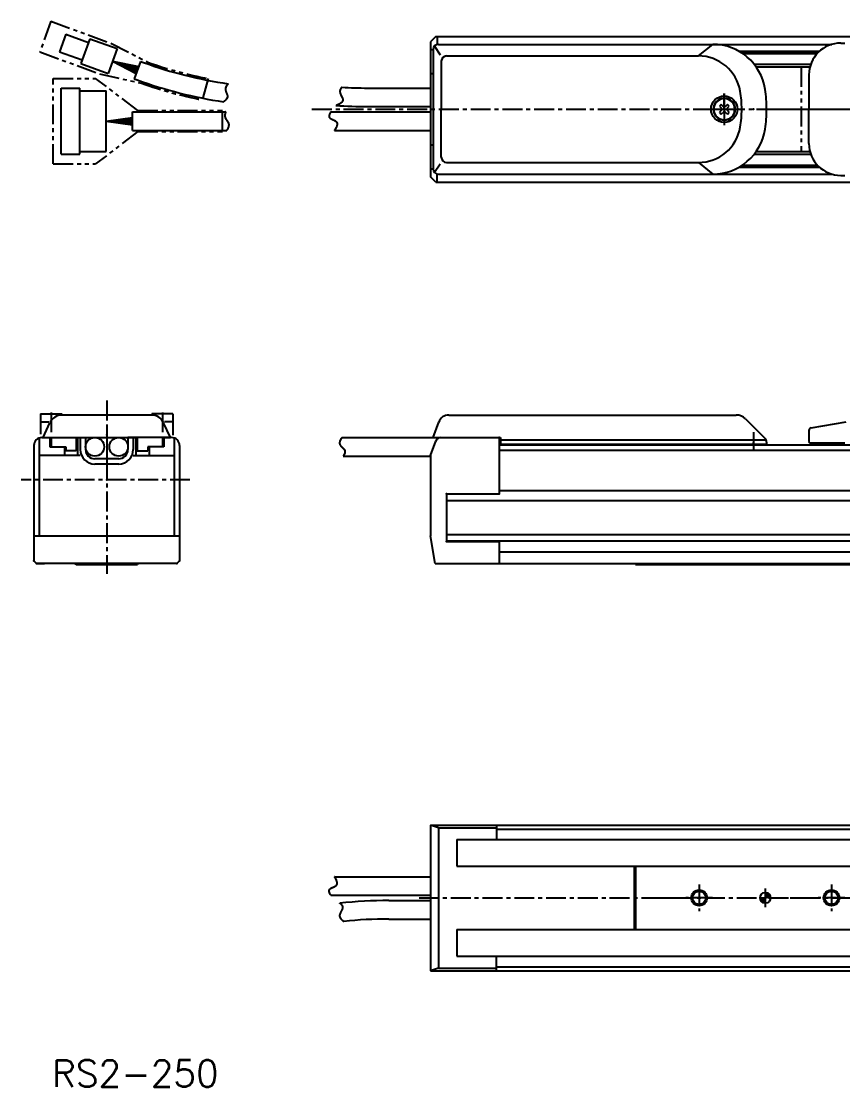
# Model space of a CAD drawing. Extents: x -676 to -36, y 103 to 505.
# Drawn here: x -675.6 to -365.3, y 102.6 to 505 of the extents above; entities that cross this region are included whole.
import ezdxf

# ---------------------------------------------------------------- set-up
doc = ezdxf.new("R2010")
doc.units = 0
doc.linetypes.add('CENTER', pattern=[12, 7.5, -1.5, 1.5, -1.5])
doc.linetypes.add('PHANTOM', pattern=[15, 7.5, -1.5, 1.5, -1.5, 1.5, -1.5])
doc.layers.get('0').update_dxf_attribs({"linetype": 'CONTINUOUS'})
doc.layers.add('CENTER', color=1, linetype='CENTER')
doc.styles.get("Standard").update_dxf_attribs({"font": 'txt', "bigfont": 'EXTFONT'})

# ---------------------------------------------------------------- blocks, each defined once
blk = doc.blocks.new('*X9')
at = {"color": 0, "linetype": 'CENTER'}
for p, q in [((-396.51, 173.81), (-396.36, 173.96)), ((-396.45, 173.43), (-395.91, 173.96)), ((-396.33, 173.1), (-395.47, 173.96)), ((-396.16, 172.82), (-395.02, 173.96)), ((-395.96, 172.58), (-394.57, 173.96)), ((-395.72, 172.37), (-394.52, 173.57)), ((-395.45, 172.19), (-394.52, 173.12)), ((-394.52, 175.81), (-394.37, 175.96)), ((-394.52, 175.36), (-393.99, 175.89)), ((-394.52, 174.91), (-393.66, 175.77)), ((-394.52, 174.46), (-393.38, 175.6)), ((-394.52, 174.02), (-393.13, 175.4)), ((-394.13, 173.96), (-392.92, 175.17)), ((-393.68, 173.96), (-392.75, 174.89)), ((-393.23, 173.96), (-392.62, 174.58)), ((-392.78, 173.96), (-392.53, 174.21)), ((-395.13, 172.06), (-394.52, 172.68)), ((-394.77, 171.98), (-394.52, 172.23))]:
    blk.add_line(p, q, dxfattribs=at)

msp = doc.modelspace()

# ---------------------------------------------------------------- linework, layer by layer
at = {"color": 3, "linetype": 'PHANTOM'}
for p, q in [((-664.37, 504.99), (-668.58, 493.41)), ((-664.37, 504.99), (-641.82, 496.78)), ((-641.82, 496.78), (-627.47, 489.43)), ((-668.58, 493.41), (-646.03, 485.21)), ((-381.02, 487.79), (-381.02, 455.79)), ((-663.52, 451.13), (-663.52, 483.45)), ((-663.52, 483.45), (-647.52, 483.45)), ((-631.52, 471.25), (-647.52, 483.45)), ((-646.03, 485.21), (-630.31, 481.61)), ((-604.99, 483.34), (-607.17, 475.31)), ((-631.52, 471.25), (-599.52, 471.25)), ((-599.52, 463.33), (-599.52, 471.25)), ((-631.52, 463.33), (-647.52, 451.13)), ((-631.52, 463.33), (-599.52, 463.33)), ((-663.52, 451.13), (-647.52, 451.13))]:
    msp.add_line(p, q, dxfattribs=at)
at = {"color": 7, "linetype": 'CONTINUOUS'}
for p, q in [((-658.7, 500.1), (-661.1, 493.52)), ((-658.7, 500.1), (-650.25, 497.02)), ((-519.02, 499.29), (-521.02, 497.29)), ((-519.02, 499.29), (-488.02, 499.29)), ((-518.54, 499.29), (-518.54, 496.49)), ((-491.02, 499.29), (-54.02, 499.29)), ((-649.73, 498.43), (-653.15, 489.03)), ((-649.73, 498.43), (-639.4, 494.67)), ((-521.02, 497.29), (-521.02, 446.29)), ((-519.53, 495.59), (-517.29, 492.37)), ((-518.02, 496.29), (-414.36, 496.29)), ((-503.02, 496.29), (-369.45, 496.29)), ((-419.77, 491.9), (-414.36, 496.29)), ((-366.02, 496.79), (-364.52, 496.79)), ((-661.1, 493.52), (-652.64, 490.44)), ((-639.4, 494.67), (-642.82, 485.27)), ((-521.02, 494.29), (-520.06, 494.29)), ((-520.02, 494.29), (-520.02, 449.29)), ((-514.92, 491.9), (-419.77, 491.9)), ((-404.41, 493.69), (-374.06, 493.69)), ((-403.75, 493.29), (-374.49, 493.29)), ((-403.09, 492.88), (-374.88, 492.88)), ((-653.15, 489.03), (-642.82, 485.27)), ((-641.11, 489.97), (-631.35, 487.54)), ((-641.11, 489.97), (-631.71, 486.55)), ((-641.11, 489.97), (-631.47, 487.21)), ((-641.11, 489.97), (-631.59, 486.88)), ((-641.11, 489.97), (-631.23, 487.87)), ((-641.11, 489.97), (-632.19, 485.23)), ((-641.11, 489.97), (-631.83, 486.22)), ((-641.11, 489.97), (-632.07, 485.56)), ((-641.11, 489.97), (-631.95, 485.89)), ((-641.11, 489.97), (-631.71, 486.55)), ((-630.51, 489.84), (-632.91, 483.26)), ((-630.51, 489.84), (-629.41, 489.44)), ((-516.92, 489.9), (-516.92, 471.79)), ((-398.47, 488.79), (-377.33, 488.79)), ((-397.64, 487.79), (-377.64, 487.79)), ((-632.91, 483.26), (-631.81, 482.86)), ((-521.02, 485.29), (-520.16, 485.29)), ((-378.02, 484.79), (-378.02, 471.79)), ((-660.52, 479.79), (-653.52, 479.79)), ((-660.52, 454.79), (-660.52, 479.79)), ((-653.52, 454.79), (-653.52, 479.79)), ((-544.69, 479.79), (-521.02, 479.79)), ((-653.52, 478.79), (-643.52, 478.79)), ((-643.52, 455.79), (-643.52, 478.75)), ((-633.52, 470.79), (-598.4, 470.79)), ((-633.52, 463.79), (-633.52, 470.79)), ((-558.63, 470.79), (-521.02, 470.79)), ((-544.69, 472.79), (-521.02, 472.79)), ((-516.92, 453.67), (-516.92, 471.79)), ((-411.18, 473.6), (-411.83, 472.95)), ((-411.83, 472.95), (-411.33, 472.45)), ((-411.33, 471.12), (-411.83, 470.63)), ((-410.68, 473.1), (-411.18, 473.6)), ((-408.86, 473.6), (-409.35, 473.1)), ((-408.21, 472.95), (-408.86, 473.6)), ((-408.7, 472.45), (-408.21, 472.95)), ((-408.21, 470.63), (-408.7, 471.12)), ((-378.02, 458.79), (-378.02, 471.79)), ((-643.52, 467.29), (-633.52, 468.69)), ((-643.52, 467.29), (-633.52, 468.34)), ((-643.52, 467.29), (-633.52, 467.99)), ((-643.52, 467.29), (-633.52, 467.64)), ((-643.52, 467.29), (-633.52, 466.94)), ((-643.52, 467.29), (-633.52, 466.59)), ((-643.52, 467.29), (-633.52, 466.24)), ((-643.52, 467.29), (-633.52, 465.88)), ((-643.52, 467.29), (-633.52, 467.29)), ((-643.52, 467.29), (-633.52, 467.29)), ((-411.83, 470.63), (-411.18, 469.98)), ((-411.18, 469.98), (-410.68, 470.47)), ((-409.35, 470.47), (-408.86, 469.98)), ((-408.86, 469.98), (-408.21, 470.63)), ((-633.52, 463.79), (-597.98, 463.79)), ((-557.28, 463.79), (-521.02, 463.79)), ((-660.52, 454.79), (-653.52, 454.79)), ((-653.52, 455.79), (-643.52, 455.79)), ((-521.02, 458.29), (-520.16, 458.29)), ((-398.84, 454.79), (-377.33, 454.79)), ((-397.67, 455.79), (-377.64, 455.79)), ((-519.53, 447.98), (-517.29, 451.2)), ((-514.92, 451.67), (-419.77, 451.67)), ((-419.77, 451.67), (-414.36, 447.29)), ((-402.95, 450.69), (-374.88, 450.69)), ((-521.02, 449.29), (-520.06, 449.29)), ((-518.54, 444.29), (-518.54, 447.09)), ((-518.02, 447.29), (-414.36, 447.29)), ((-503.02, 447.29), (-369.45, 447.29)), ((-404.49, 449.88), (-374.06, 449.88)), ((-403.53, 450.29), (-374.49, 450.29)), ((-366.02, 446.79), (-364.52, 446.79)), ((-519.02, 444.29), (-521.02, 446.29)), ((-519.02, 444.29), (-488.02, 444.29)), ((-491.02, 444.29), (-54.02, 444.29)), ((-668.3, 356.79), (-668.3, 353.7)), ((-668.3, 356.79), (-660.3, 356.79)), ((-660.3, 356.79), (-660.3, 356.37)), ((-626.37, 356.29), (-660.23, 356.29)), ((-659.8, 356.33), (-626.8, 356.33)), ((-659.8, 356.33), (-659.8, 356.24)), ((-626.8, 356.33), (-626.8, 356.3)), ((-618.3, 356.79), (-626.3, 356.79)), ((-626.3, 356.79), (-626.3, 356.37)), ((-618.3, 356.79), (-618.3, 353.75)), ((-514.12, 356.29), (-405.49, 356.29)), ((-401.95, 354.82), (-394.6, 347.47)), ((-668.3, 353.7), (-665.14, 353.7)), ((-668.3, 353.7), (-668.3, 349.06)), ((-667.38, 347.79), (-664.77, 353.4)), ((-619.22, 347.79), (-621.84, 353.4)), ((-618.3, 353.7), (-621.49, 353.7)), ((-618.3, 353.7), (-618.3, 348.75)), ((-520.02, 347.79), (-517.88, 353.66)), ((-378.02, 350.44), (-378.02, 346.29)), ((-377.19, 351.42), (-364.02, 353.75)), ((-668.8, 347.62), (-668.8, 310.63)), ((-667.8, 347.79), (-651.3, 347.79)), ((-667.38, 347.79), (-664.3, 347.79)), ((-664.8, 347.79), (-664.8, 344.29)), ((-664.3, 347.79), (-664.3, 344.29)), ((-654.8, 347.79), (-654.8, 342.79)), ((-654.8, 347.79), (-631.8, 347.79)), ((-654.3, 347.79), (-654.3, 340.99)), ((-653.3, 347.79), (-653.3, 343.29)), ((-651.3, 347.79), (-651.3, 343.29)), ((-635.3, 347.79), (-635.3, 343.29)), ((-618.8, 347.79), (-635.3, 347.79)), ((-633.3, 347.79), (-633.3, 343.29)), ((-632.3, 347.79), (-632.3, 340.99)), ((-631.8, 347.79), (-631.8, 342.79)), ((-622.3, 347.79), (-622.3, 344.29)), ((-622.3, 347.79), (-619.22, 347.79)), ((-621.8, 347.79), (-621.8, 344.29)), ((-617.8, 347.62), (-617.8, 310.63)), ((-554.44, 347.79), (-517.4, 347.79)), ((-521.02, 340.99), (-519.02, 346.47)), ((-520.02, 347.79), (-494.52, 347.79)), ((-517.14, 347.79), (-495.02, 347.79)), ((-495.02, 347.79), (-495.02, 326.59)), ((-494.93, 346.89), (-439.2, 346.89)), ((-494.52, 347.79), (-494.52, 345.29)), ((-494.52, 346.89), (-394.2, 346.89)), ((-394.02, 346.06), (-394.02, 345.29)), ((-670.8, 344.79), (-670.8, 303.36)), ((-664.8, 344.29), (-659.3, 344.29)), ((-664.3, 344.29), (-658.8, 344.29)), ((-659.3, 344.29), (-659.3, 340.99)), ((-658.8, 344.29), (-658.8, 342.79)), ((-654.8, 342.79), (-658.8, 342.79)), ((-631.8, 342.79), (-627.8, 342.79)), ((-627.8, 344.29), (-627.8, 342.79)), ((-622.3, 344.29), (-627.8, 344.29)), ((-621.8, 344.29), (-627.3, 344.29)), ((-627.3, 344.29), (-627.3, 340.99)), ((-615.8, 344.79), (-615.8, 301.29)), ((-494.93, 345.09), (-54.02, 345.09)), ((-494.93, 343.09), (-65.02, 343.09)), ((-494.52, 345.29), (-394.02, 345.29)), ((-377.52, 345.79), (-364.52, 345.79)), ((-653.3, 340.99), (-668.8, 340.99)), ((-654.3, 340.99), (-659.3, 340.99)), ((-638.8, 339.79), (-647.8, 339.79)), ((-633.3, 340.99), (-617.8, 340.99)), ((-632.3, 340.99), (-627.3, 340.99)), ((-553.98, 340.79), (-521.02, 340.79)), ((-521.02, 340.99), (-521.02, 310.63)), ((-638.8, 337.79), (-647.8, 337.79)), ((-515.02, 326.59), (-495.02, 326.59)), ((-515.02, 326.59), (-515.02, 308.59)), ((-494.93, 327.79), (-65.02, 327.79)), ((-514.61, 323.96), (-44.52, 323.96)), ((-670.8, 310.63), (-615.8, 310.63)), ((-519.19, 300.29), (-521.02, 310.63)), ((-514.61, 311.12), (-44.52, 311.12)), ((-670.8, 308.59), (-670.8, 301.29)), ((-515.02, 308.59), (-495.02, 308.59)), ((-514.61, 308.79), (-44.52, 308.79)), ((-495.02, 308.59), (-495.02, 300.29)), ((-494.93, 304.62), (-65.02, 304.62)), ((-670.8, 301.29), (-669.8, 300.29)), ((-670.8, 301.29), (-669.8, 300.29)), ((-616.8, 300.29), (-669.8, 300.29)), ((-669.8, 300.29), (-666.8, 300.29)), ((-655.3, 300.29), (-631.3, 300.29)), ((-654.9, 299.79), (-655.3, 300.19)), ((-654.9, 299.79), (-631.7, 299.79)), ((-631.3, 300.19), (-631.7, 299.79)), ((-615.8, 301.29), (-616.8, 300.29)), ((-519.19, 300.29), (-495.02, 300.29)), ((-494.93, 300.29), (-65.02, 300.29)), ((-443.52, 300.29), (-443.52, 299.79)), ((-443.52, 299.79), (-257.93, 299.79)), ((-521.02, 201.46), (-521.02, 146.46)), ((-521.02, 201.46), (-41.02, 201.46)), ((-518.02, 200.46), (-521.02, 201.46)), ((-496.02, 201.46), (-496.02, 195.96)), ((-518.02, 200.46), (-518.02, 147.46)), ((-518.02, 200.46), (-496.02, 200.46)), ((-496.02, 199.96), (-65.02, 199.96)), ((-511.02, 195.96), (-511.02, 185.96)), ((-511.02, 195.96), (-45.52, 195.96)), ((-511.02, 185.96), (-45.52, 185.96)), ((-444.02, 185.96), (-444.02, 161.96)), ((-443.52, 185.96), (-443.52, 161.96)), ((-557.28, 181.96), (-521.02, 181.96)), ((-558.63, 174.96), (-521.02, 174.96)), ((-536.69, 172.96), (-521.02, 172.96)), ((-536.69, 165.96), (-521.02, 165.96)), ((-511.02, 161.96), (-45.52, 161.96)), ((-511.02, 161.96), (-511.02, 151.96)), ((-511.02, 151.96), (-45.52, 151.96)), ((-496.02, 146.46), (-496.02, 151.96)), ((-518.02, 147.46), (-521.02, 146.46)), ((-521.02, 146.46), (-41.02, 146.46)), ((-518.02, 147.46), (-496.02, 147.46)), ((-496.02, 147.96), (-65.02, 147.96))]:
    msp.add_line(p, q, dxfattribs=at)
at = {"color": 7, "linetype": 'CENTER'}
msp.add_line((-394.52, 177.45), (-394.52, 170.46), dxfattribs=at)
at = {"color": 7, "linetype": 'CONTINUOUS'}
for points in [[(-597.41, 481.41, 0), (-597.44, 481.38, 0), (-597.47, 481.35, 0), (-597.49, 481.32, 0), (-597.52, 481.29, 0), (-597.55, 481.26, 0), (-597.58, 481.23, 0), (-597.61, 481.2, 0), (-597.63, 481.17, 0), (-597.66, 481.14, 0), (-597.69, 481.1, 0), (-597.71, 481.07, 0), (-597.74, 481.04, 0), (-597.77, 481.01, 0), (-597.79, 480.97, 0), (-597.82, 480.94, 0), (-597.85, 480.91, 0), (-597.87, 480.87, 0), (-597.9, 480.84, 0), (-597.92, 480.81, 0), (-597.95, 480.77, 0), (-597.97, 480.74, 0), (-598, 480.7, 0), (-598.02, 480.67, 0), (-598.04, 480.63, 0), (-598.07, 480.6, 0), (-598.09, 480.56, 0), (-598.11, 480.52, 0), (-598.13, 480.49, 0), (-598.15, 480.45, 0), (-598.17, 480.42, 0), (-598.19, 480.38, 0), (-598.21, 480.34, 0), (-598.23, 480.31, 0), (-598.25, 480.27, 0), (-598.27, 480.23, 0), (-598.28, 480.19, 0), (-598.3, 480.16, 0), (-598.32, 480.12, 0), (-598.33, 480.08, 0), (-598.35, 480.04, 0), (-598.36, 480, 0), (-598.37, 479.97, 0), (-598.38, 479.93, 0), (-598.4, 479.89, 0), (-598.41, 479.85, 0), (-598.42, 479.81, 0), (-598.43, 479.77, 0), (-598.44, 479.74, 0), (-598.44, 479.7, 0), (-598.45, 479.66, 0), (-598.46, 479.62, 0), (-598.46, 479.58, 0), (-598.47, 479.54, 0), (-598.47, 479.5, 0), (-598.47, 479.46, 0), (-598.47, 479.42, 0), (-598.47, 479.38, 0), (-598.47, 479.35, 0), (-598.47, 479.31, 0), (-598.47, 479.27, 0), (-598.47, 479.23, 0), (-598.46, 479.19, 0), (-598.46, 479.15, 0), (-598.45, 479.11, 0), (-598.45, 479.07, 0), (-598.44, 479.03, 0), (-598.43, 478.99, 0), (-598.42, 478.95, 0), (-598.41, 478.91, 0), (-598.4, 478.87, 0), (-598.39, 478.83, 0), (-598.38, 478.79, 0), (-598.37, 478.75, 0), (-598.36, 478.71, 0), (-598.35, 478.68, 0), (-598.34, 478.64, 0), (-598.32, 478.6, 0), (-598.31, 478.56, 0), (-598.3, 478.52, 0), (-598.28, 478.48, 0), (-598.27, 478.44, 0), (-598.25, 478.4, 0), (-598.24, 478.36, 0), (-598.22, 478.32, 0), (-598.21, 478.28, 0), (-598.19, 478.24, 0), (-598.17, 478.2, 0), (-598.16, 478.16, 0), (-598.14, 478.12, 0), (-598.13, 478.08, 0), (-598.11, 478.04, 0), (-598.09, 478, 0), (-598.08, 477.96, 0), (-598.06, 477.92, 0), (-598.04, 477.88, 0), (-598.03, 477.85, 0), (-598.01, 477.81, 0), (-598, 477.77, 0), (-597.98, 477.73, 0), (-597.97, 477.69, 0), (-597.95, 477.65, 0), (-597.93, 477.61, 0), (-597.92, 477.57, 0), (-597.9, 477.53, 0), (-597.89, 477.49, 0), (-597.88, 477.45, 0), (-597.86, 477.41, 0), (-597.85, 477.37, 0), (-597.84, 477.34, 0), (-597.83, 477.3, 0), (-597.81, 477.26, 0), (-597.8, 477.22, 0), (-597.79, 477.18, 0), (-597.78, 477.14, 0), (-597.77, 477.1, 0), (-597.76, 477.06, 0), (-597.75, 477.03, 0), (-597.75, 476.99, 0), (-597.74, 476.95, 0), (-597.73, 476.91, 0), (-597.73, 476.87, 0), (-597.72, 476.83, 0), (-597.72, 476.8, 0), (-597.71, 476.76, 0), (-597.71, 476.72, 0), (-597.71, 476.68, 0), (-597.71, 476.64, 0), (-597.71, 476.61, 0), (-597.71, 476.57, 0), (-597.71, 476.53, 0), (-597.71, 476.49, 0), (-597.72, 476.46, 0), (-597.72, 476.42, 0), (-597.73, 476.38, 0), (-597.74, 476.35, 0), (-597.74, 476.31, 0), (-597.75, 476.27, 0), (-597.76, 476.23, 0), (-597.77, 476.2, 0), (-597.79, 476.16, 0), (-597.8, 476.12, 0), (-597.81, 476.09, 0), (-597.83, 476.05, 0), (-597.84, 476.01, 0), (-597.86, 475.98, 0), (-597.88, 475.94, 0), (-597.89, 475.91, 0), (-597.91, 475.87, 0), (-597.93, 475.84, 0), (-597.95, 475.8, 0), (-597.97, 475.77, 0), (-598, 475.73, 0), (-598.02, 475.7, 0), (-598.04, 475.66, 0), (-598.07, 475.63, 0), (-598.09, 475.6, 0), (-598.11, 475.56, 0), (-598.14, 475.53, 0), (-598.17, 475.49, 0), (-598.19, 475.46, 0), (-598.22, 475.43, 0), (-598.25, 475.4, 0), (-598.27, 475.36, 0), (-598.3, 475.33, 0), (-598.33, 475.3, 0), (-598.36, 475.27, 0), (-598.39, 475.24, 0), (-598.42, 475.21, 0), (-598.45, 475.18, 0), (-598.48, 475.15, 0), (-598.51, 475.12, 0), (-598.55, 475.09, 0), (-598.58, 475.06, 0), (-598.61, 475.03, 0), (-598.64, 475, 0), (-598.68, 474.97, 0), (-598.71, 474.94, 0), (-598.74, 474.92, 0), (-598.77, 474.89, 0), (-598.81, 474.86, 0), (-598.84, 474.84, 0), (-598.88, 474.81, 0), (-598.91, 474.78, 0), (-598.94, 474.76, 0), (-598.98, 474.73, 0), (-599.01, 474.71, 0), (-599.04, 474.69, 0), (-599.08, 474.66, 0), (-599.11, 474.64, 0), (-599.14, 474.62, 0), (-599.18, 474.59, 0)], [(-554.52, 480.09, 0), (-554.55, 480.06, 0), (-554.58, 480.02, 0), (-554.61, 479.99, 0), (-554.64, 479.96, 0), (-554.67, 479.92, 0), (-554.7, 479.89, 0), (-554.73, 479.85, 0), (-554.75, 479.81, 0), (-554.78, 479.78, 0), (-554.8, 479.74, 0), (-554.83, 479.7, 0), (-554.86, 479.66, 0), (-554.88, 479.62, 0), (-554.9, 479.58, 0), (-554.93, 479.55, 0), (-554.95, 479.5, 0), (-554.97, 479.46, 0), (-554.99, 479.42, 0), (-555.01, 479.38, 0), (-555.03, 479.34, 0), (-555.05, 479.3, 0), (-555.07, 479.26, 0), (-555.08, 479.21, 0), (-555.1, 479.17, 0), (-555.11, 479.13, 0), (-555.13, 479.08, 0), (-555.14, 479.04, 0), (-555.15, 479, 0), (-555.16, 478.95, 0), (-555.17, 478.91, 0), (-555.18, 478.87, 0), (-555.19, 478.82, 0), (-555.2, 478.78, 0), (-555.2, 478.73, 0), (-555.21, 478.69, 0), (-555.21, 478.64, 0), (-555.22, 478.6, 0), (-555.22, 478.55, 0), (-555.22, 478.51, 0), (-555.22, 478.46, 0), (-555.21, 478.42, 0), (-555.21, 478.37, 0), (-555.21, 478.33, 0), (-555.2, 478.28, 0), (-555.19, 478.24, 0), (-555.19, 478.19, 0), (-555.18, 478.15, 0), (-555.17, 478.1, 0), (-555.16, 478.06, 0), (-555.15, 478.01, 0), (-555.14, 477.97, 0), (-555.12, 477.92, 0), (-555.11, 477.88, 0), (-555.1, 477.83, 0), (-555.08, 477.79, 0), (-555.07, 477.74, 0), (-555.05, 477.7, 0), (-555.04, 477.65, 0), (-555.02, 477.61, 0), (-555, 477.56, 0), (-554.98, 477.52, 0), (-554.97, 477.47, 0), (-554.95, 477.43, 0), (-554.93, 477.38, 0), (-554.91, 477.34, 0), (-554.89, 477.29, 0), (-554.87, 477.25, 0), (-554.85, 477.2, 0), (-554.83, 477.16, 0), (-554.8, 477.12, 0), (-554.78, 477.07, 0), (-554.76, 477.03, 0), (-554.74, 476.98, 0), (-554.72, 476.94, 0), (-554.7, 476.89, 0), (-554.68, 476.85, 0), (-554.65, 476.81, 0), (-554.63, 476.76, 0), (-554.61, 476.72, 0), (-554.59, 476.68, 0), (-554.57, 476.63, 0), (-554.55, 476.59, 0), (-554.52, 476.55, 0), (-554.5, 476.5, 0), (-554.48, 476.46, 0), (-554.46, 476.42, 0), (-554.44, 476.37, 0), (-554.42, 476.33, 0), (-554.4, 476.29, 0), (-554.38, 476.25, 0), (-554.37, 476.21, 0), (-554.35, 476.16, 0), (-554.33, 476.12, 0), (-554.31, 476.08, 0), (-554.3, 476.04, 0), (-554.28, 476, 0), (-554.27, 475.96, 0), (-554.25, 475.91, 0), (-554.24, 475.87, 0), (-554.22, 475.83, 0), (-554.21, 475.79, 0), (-554.2, 475.75, 0), (-554.19, 475.71, 0), (-554.18, 475.67, 0), (-554.17, 475.63, 0), (-554.16, 475.59, 0), (-554.15, 475.55, 0), (-554.15, 475.51, 0), (-554.14, 475.48, 0), (-554.14, 475.44, 0), (-554.13, 475.4, 0), (-554.13, 475.36, 0), (-554.13, 475.32, 0), (-554.13, 475.28, 0), (-554.13, 475.25, 0), (-554.13, 475.21, 0), (-554.13, 475.17, 0), (-554.14, 475.13, 0), (-554.14, 475.1, 0), (-554.15, 475.06, 0), (-554.16, 475.02, 0), (-554.17, 474.99, 0), (-554.18, 474.95, 0), (-554.2, 474.92, 0), (-554.21, 474.88, 0), (-554.22, 474.84, 0), (-554.24, 474.81, 0), (-554.26, 474.77, 0), (-554.28, 474.74, 0), (-554.3, 474.71, 0), (-554.32, 474.67, 0), (-554.34, 474.64, 0), (-554.36, 474.6, 0), (-554.39, 474.57, 0), (-554.41, 474.54, 0), (-554.44, 474.51, 0), (-554.47, 474.47, 0), (-554.5, 474.44, 0), (-554.52, 474.41, 0), (-554.55, 474.38, 0), (-554.59, 474.35, 0), (-554.62, 474.32, 0), (-554.65, 474.29, 0), (-554.68, 474.25, 0), (-554.72, 474.23, 0), (-554.75, 474.2, 0), (-554.79, 474.17, 0), (-554.83, 474.14, 0), (-554.86, 474.11, 0), (-554.9, 474.08, 0), (-554.94, 474.05, 0), (-554.98, 474.02, 0), (-555.02, 474, 0), (-555.06, 473.97, 0), (-555.1, 473.94, 0), (-555.14, 473.92, 0), (-555.18, 473.89, 0), (-555.22, 473.86, 0), (-555.27, 473.84, 0), (-555.31, 473.81, 0), (-555.35, 473.79, 0), (-555.4, 473.76, 0), (-555.44, 473.74, 0), (-555.49, 473.72, 0), (-555.53, 473.69, 0), (-555.58, 473.67, 0), (-555.62, 473.65, 0), (-555.67, 473.62, 0), (-555.71, 473.6, 0), (-555.76, 473.58, 0), (-555.8, 473.56, 0), (-555.85, 473.54, 0), (-555.89, 473.52, 0), (-555.94, 473.5, 0), (-555.99, 473.48, 0), (-556.03, 473.46, 0), (-556.08, 473.44, 0), (-556.12, 473.42, 0), (-556.17, 473.4, 0), (-556.22, 473.39, 0), (-556.26, 473.37, 0), (-556.31, 473.35, 0), (-556.35, 473.34, 0), (-556.4, 473.32, 0), (-556.44, 473.31, 0), (-556.48, 473.29, 0), (-556.53, 473.27, 0), (-556.57, 473.26, 0), (-556.62, 473.25, 0), (-556.66, 473.23, 0), (-556.7, 473.22, 0)], [(-598.38, 470.79, 0), (-598.39, 470.75, 0), (-598.41, 470.71, 0), (-598.42, 470.68, 0), (-598.44, 470.64, 0), (-598.45, 470.6, 0), (-598.46, 470.57, 0), (-598.48, 470.53, 0), (-598.49, 470.49, 0), (-598.5, 470.45, 0), (-598.51, 470.41, 0), (-598.52, 470.38, 0), (-598.54, 470.34, 0), (-598.55, 470.3, 0), (-598.56, 470.26, 0), (-598.57, 470.22, 0), (-598.58, 470.18, 0), (-598.59, 470.14, 0), (-598.6, 470.1, 0), (-598.61, 470.06, 0), (-598.62, 470.02, 0), (-598.62, 469.99, 0), (-598.63, 469.94, 0), (-598.64, 469.91, 0), (-598.64, 469.87, 0), (-598.65, 469.83, 0), (-598.66, 469.79, 0), (-598.66, 469.75, 0), (-598.67, 469.71, 0), (-598.67, 469.67, 0), (-598.67, 469.63, 0), (-598.68, 469.59, 0), (-598.68, 469.55, 0), (-598.68, 469.51, 0), (-598.68, 469.47, 0), (-598.69, 469.43, 0), (-598.69, 469.39, 0), (-598.69, 469.35, 0), (-598.69, 469.31, 0), (-598.68, 469.27, 0), (-598.68, 469.23, 0), (-598.68, 469.19, 0), (-598.68, 469.16, 0), (-598.67, 469.12, 0), (-598.67, 469.08, 0), (-598.66, 469.04, 0), (-598.66, 469, 0), (-598.65, 468.96, 0), (-598.64, 468.93, 0), (-598.63, 468.89, 0), (-598.63, 468.85, 0), (-598.62, 468.81, 0), (-598.61, 468.78, 0), (-598.6, 468.74, 0), (-598.58, 468.7, 0), (-598.57, 468.67, 0), (-598.56, 468.63, 0), (-598.54, 468.6, 0), (-598.53, 468.56, 0), (-598.51, 468.52, 0), (-598.5, 468.49, 0), (-598.48, 468.45, 0), (-598.47, 468.42, 0), (-598.45, 468.38, 0), (-598.43, 468.35, 0), (-598.41, 468.31, 0), (-598.39, 468.28, 0), (-598.38, 468.24, 0), (-598.36, 468.21, 0), (-598.34, 468.17, 0), (-598.32, 468.14, 0), (-598.3, 468.1, 0), (-598.28, 468.07, 0), (-598.25, 468.04, 0), (-598.23, 468, 0), (-598.21, 467.97, 0), (-598.19, 467.94, 0), (-598.17, 467.9, 0), (-598.15, 467.87, 0), (-598.12, 467.83, 0), (-598.1, 467.8, 0), (-598.08, 467.77, 0), (-598.06, 467.74, 0), (-598.03, 467.7, 0), (-598.01, 467.67, 0), (-597.99, 467.63, 0), (-597.96, 467.6, 0), (-597.94, 467.57, 0), (-597.92, 467.54, 0), (-597.89, 467.5, 0), (-597.87, 467.47, 0), (-597.85, 467.44, 0), (-597.83, 467.4, 0), (-597.8, 467.37, 0), (-597.78, 467.34, 0), (-597.76, 467.3, 0), (-597.74, 467.27, 0), (-597.72, 467.24, 0), (-597.69, 467.2, 0), (-597.67, 467.17, 0), (-597.65, 467.14, 0), (-597.63, 467.1, 0), (-597.61, 467.07, 0), (-597.59, 467.04, 0), (-597.57, 467, 0), (-597.55, 466.97, 0), (-597.53, 466.93, 0), (-597.51, 466.9, 0), (-597.49, 466.87, 0), (-597.47, 466.83, 0), (-597.46, 466.8, 0), (-597.44, 466.76, 0), (-597.42, 466.73, 0), (-597.41, 466.69, 0), (-597.39, 466.66, 0), (-597.38, 466.62, 0), (-597.36, 466.59, 0), (-597.35, 466.55, 0), (-597.34, 466.52, 0), (-597.32, 466.48, 0), (-597.31, 466.44, 0), (-597.3, 466.41, 0), (-597.29, 466.37, 0), (-597.28, 466.34, 0), (-597.27, 466.3, 0), (-597.27, 466.26, 0), (-597.26, 466.23, 0), (-597.25, 466.19, 0), (-597.25, 466.15, 0), (-597.24, 466.11, 0), (-597.24, 466.08, 0), (-597.23, 466.04, 0), (-597.23, 466, 0), (-597.23, 465.96, 0), (-597.23, 465.92, 0), (-597.23, 465.89, 0), (-597.23, 465.85, 0), (-597.23, 465.81, 0), (-597.23, 465.77, 0), (-597.23, 465.73, 0), (-597.24, 465.69, 0), (-597.24, 465.65, 0), (-597.24, 465.62, 0), (-597.25, 465.58, 0), (-597.25, 465.54, 0), (-597.26, 465.5, 0), (-597.27, 465.46, 0), (-597.27, 465.42, 0), (-597.28, 465.38, 0), (-597.29, 465.34, 0), (-597.3, 465.3, 0), (-597.31, 465.26, 0), (-597.32, 465.22, 0), (-597.33, 465.18, 0), (-597.34, 465.14, 0), (-597.35, 465.11, 0), (-597.36, 465.07, 0), (-597.37, 465.03, 0), (-597.38, 464.99, 0), (-597.4, 464.95, 0), (-597.41, 464.91, 0), (-597.42, 464.87, 0), (-597.44, 464.83, 0), (-597.45, 464.8, 0), (-597.47, 464.76, 0), (-597.48, 464.72, 0), (-597.5, 464.68, 0), (-597.52, 464.64, 0), (-597.53, 464.6, 0), (-597.55, 464.57, 0), (-597.57, 464.53, 0), (-597.59, 464.49, 0), (-597.6, 464.45, 0), (-597.62, 464.42, 0), (-597.64, 464.38, 0), (-597.66, 464.34, 0), (-597.68, 464.31, 0), (-597.7, 464.27, 0), (-597.72, 464.23, 0), (-597.74, 464.2, 0), (-597.75, 464.16, 0), (-597.77, 464.13, 0), (-597.79, 464.09, 0), (-597.82, 464.06, 0), (-597.84, 464.02, 0), (-597.86, 463.99, 0), (-597.88, 463.95, 0), (-597.9, 463.92, 0), (-597.92, 463.89, 0), (-597.94, 463.85, 0), (-597.96, 463.82, 0), (-597.98, 463.79, 0)], [(-558.63, 470.79, 0), (-558.66, 470.75, 0), (-558.69, 470.71, 0), (-558.72, 470.67, 0), (-558.74, 470.63, 0), (-558.77, 470.59, 0), (-558.79, 470.55, 0), (-558.82, 470.51, 0), (-558.85, 470.47, 0), (-558.87, 470.43, 0), (-558.9, 470.38, 0), (-558.92, 470.34, 0), (-558.95, 470.3, 0), (-558.97, 470.25, 0), (-558.99, 470.21, 0), (-559.02, 470.16, 0), (-559.04, 470.12, 0), (-559.06, 470.07, 0), (-559.08, 470.02, 0), (-559.11, 469.98, 0), (-559.12, 469.93, 0), (-559.14, 469.89, 0), (-559.16, 469.84, 0), (-559.18, 469.79, 0), (-559.2, 469.75, 0), (-559.21, 469.7, 0), (-559.23, 469.65, 0), (-559.24, 469.61, 0), (-559.25, 469.56, 0), (-559.26, 469.52, 0), (-559.27, 469.47, 0), (-559.28, 469.43, 0), (-559.29, 469.38, 0), (-559.3, 469.34, 0), (-559.3, 469.29, 0), (-559.31, 469.25, 0), (-559.31, 469.21, 0), (-559.31, 469.16, 0), (-559.31, 469.12, 0), (-559.31, 469.08, 0), (-559.31, 469.04, 0), (-559.3, 469, 0), (-559.29, 468.96, 0), (-559.29, 468.92, 0), (-559.28, 468.88, 0), (-559.26, 468.85, 0), (-559.25, 468.81, 0), (-559.24, 468.77, 0), (-559.22, 468.74, 0), (-559.2, 468.7, 0), (-559.18, 468.67, 0), (-559.16, 468.64, 0), (-559.14, 468.61, 0), (-559.11, 468.58, 0), (-559.09, 468.55, 0), (-559.06, 468.52, 0), (-559.03, 468.49, 0), (-559, 468.46, 0), (-558.97, 468.43, 0), (-558.94, 468.4, 0), (-558.9, 468.37, 0), (-558.87, 468.35, 0), (-558.83, 468.32, 0), (-558.8, 468.3, 0), (-558.76, 468.27, 0), (-558.72, 468.25, 0), (-558.68, 468.22, 0), (-558.64, 468.2, 0), (-558.6, 468.17, 0), (-558.56, 468.15, 0), (-558.51, 468.13, 0), (-558.47, 468.1, 0), (-558.43, 468.08, 0), (-558.38, 468.06, 0), (-558.34, 468.04, 0), (-558.29, 468.02, 0), (-558.25, 467.99, 0), (-558.2, 467.97, 0), (-558.15, 467.95, 0), (-558.11, 467.93, 0), (-558.06, 467.91, 0), (-558.01, 467.89, 0), (-557.96, 467.87, 0), (-557.92, 467.85, 0), (-557.87, 467.83, 0), (-557.82, 467.81, 0), (-557.77, 467.79, 0), (-557.73, 467.76, 0), (-557.68, 467.74, 0), (-557.63, 467.72, 0), (-557.58, 467.7, 0), (-557.53, 467.68, 0), (-557.49, 467.66, 0), (-557.44, 467.64, 0), (-557.39, 467.61, 0), (-557.35, 467.59, 0), (-557.3, 467.57, 0), (-557.26, 467.55, 0), (-557.21, 467.53, 0), (-557.17, 467.5, 0), (-557.12, 467.48, 0), (-557.08, 467.46, 0), (-557.04, 467.43, 0), (-557, 467.41, 0), (-556.96, 467.38, 0), (-556.92, 467.36, 0), (-556.88, 467.33, 0), (-556.84, 467.31, 0), (-556.8, 467.28, 0), (-556.77, 467.25, 0), (-556.73, 467.22, 0), (-556.7, 467.2, 0), (-556.66, 467.17, 0), (-556.63, 467.14, 0), (-556.6, 467.11, 0), (-556.57, 467.08, 0), (-556.54, 467.05, 0), (-556.51, 467.01, 0), (-556.49, 466.98, 0), (-556.47, 466.95, 0), (-556.44, 466.92, 0), (-556.42, 466.88, 0), (-556.4, 466.84, 0), (-556.38, 466.81, 0), (-556.37, 466.77, 0), (-556.35, 466.73, 0), (-556.34, 466.7, 0), (-556.33, 466.66, 0), (-556.31, 466.62, 0), (-556.3, 466.58, 0), (-556.29, 466.54, 0), (-556.29, 466.5, 0), (-556.28, 466.45, 0), (-556.27, 466.41, 0), (-556.27, 466.37, 0), (-556.27, 466.33, 0), (-556.27, 466.28, 0), (-556.27, 466.24, 0), (-556.27, 466.19, 0), (-556.27, 466.15, 0), (-556.27, 466.11, 0), (-556.28, 466.06, 0), (-556.28, 466.01, 0), (-556.29, 465.97, 0), (-556.29, 465.92, 0), (-556.3, 465.88, 0), (-556.31, 465.83, 0), (-556.32, 465.78, 0), (-556.33, 465.73, 0), (-556.34, 465.69, 0), (-556.35, 465.64, 0), (-556.36, 465.59, 0), (-556.38, 465.54, 0), (-556.39, 465.5, 0), (-556.41, 465.45, 0), (-556.42, 465.4, 0), (-556.44, 465.35, 0), (-556.46, 465.3, 0), (-556.48, 465.25, 0), (-556.49, 465.21, 0), (-556.51, 465.16, 0), (-556.53, 465.11, 0), (-556.55, 465.06, 0), (-556.57, 465.01, 0), (-556.59, 464.96, 0), (-556.62, 464.92, 0), (-556.64, 464.87, 0), (-556.66, 464.82, 0), (-556.68, 464.77, 0), (-556.71, 464.73, 0), (-556.73, 464.68, 0), (-556.76, 464.63, 0), (-556.78, 464.59, 0), (-556.81, 464.54, 0), (-556.83, 464.5, 0), (-556.86, 464.45, 0), (-556.88, 464.41, 0), (-556.91, 464.36, 0), (-556.93, 464.32, 0), (-556.96, 464.27, 0), (-556.99, 464.23, 0), (-557.01, 464.19, 0), (-557.04, 464.14, 0), (-557.07, 464.1, 0), (-557.09, 464.06, 0), (-557.12, 464.02, 0), (-557.15, 463.98, 0), (-557.17, 463.94, 0), (-557.2, 463.9, 0), (-557.23, 463.86, 0), (-557.25, 463.82, 0), (-557.28, 463.79, 0)], [(-554.44, 347.79, 0), (-554.46, 347.75, 0), (-554.49, 347.72, 0), (-554.52, 347.69, 0), (-554.54, 347.65, 0), (-554.57, 347.62, 0), (-554.59, 347.58, 0), (-554.62, 347.55, 0), (-554.64, 347.51, 0), (-554.67, 347.48, 0), (-554.69, 347.44, 0), (-554.72, 347.4, 0), (-554.74, 347.37, 0), (-554.77, 347.33, 0), (-554.79, 347.29, 0), (-554.82, 347.25, 0), (-554.84, 347.21, 0), (-554.86, 347.18, 0), (-554.89, 347.14, 0), (-554.91, 347.1, 0), (-554.93, 347.06, 0), (-554.96, 347.02, 0), (-554.98, 346.98, 0), (-555, 346.94, 0), (-555.02, 346.9, 0), (-555.04, 346.86, 0), (-555.06, 346.82, 0), (-555.08, 346.78, 0), (-555.1, 346.74, 0), (-555.12, 346.7, 0), (-555.14, 346.66, 0), (-555.15, 346.62, 0), (-555.17, 346.57, 0), (-555.19, 346.53, 0), (-555.2, 346.49, 0), (-555.22, 346.45, 0), (-555.23, 346.41, 0), (-555.25, 346.37, 0), (-555.26, 346.33, 0), (-555.27, 346.29, 0), (-555.28, 346.25, 0), (-555.29, 346.2, 0), (-555.3, 346.16, 0), (-555.31, 346.12, 0), (-555.32, 346.08, 0), (-555.33, 346.04, 0), (-555.34, 346, 0), (-555.34, 345.96, 0), (-555.35, 345.92, 0), (-555.35, 345.88, 0), (-555.36, 345.84, 0), (-555.36, 345.8, 0), (-555.36, 345.76, 0), (-555.36, 345.72, 0), (-555.36, 345.68, 0), (-555.36, 345.64, 0), (-555.35, 345.6, 0), (-555.35, 345.56, 0), (-555.34, 345.53, 0), (-555.34, 345.49, 0), (-555.33, 345.45, 0), (-555.32, 345.41, 0), (-555.31, 345.38, 0), (-555.3, 345.34, 0), (-555.29, 345.3, 0), (-555.28, 345.27, 0), (-555.26, 345.23, 0), (-555.25, 345.2, 0), (-555.23, 345.16, 0), (-555.22, 345.12, 0), (-555.2, 345.09, 0), (-555.18, 345.06, 0), (-555.16, 345.02, 0), (-555.14, 344.99, 0), (-555.11, 344.95, 0), (-555.09, 344.92, 0), (-555.07, 344.89, 0), (-555.05, 344.85, 0), (-555.02, 344.82, 0), (-555, 344.79, 0), (-554.97, 344.75, 0), (-554.94, 344.72, 0), (-554.92, 344.69, 0), (-554.89, 344.66, 0), (-554.86, 344.63, 0), (-554.83, 344.59, 0), (-554.8, 344.56, 0), (-554.77, 344.53, 0), (-554.74, 344.5, 0), (-554.71, 344.47, 0), (-554.68, 344.44, 0), (-554.65, 344.4, 0), (-554.62, 344.37, 0), (-554.59, 344.34, 0), (-554.55, 344.31, 0), (-554.52, 344.28, 0), (-554.49, 344.25, 0), (-554.46, 344.22, 0), (-554.42, 344.19, 0), (-554.39, 344.16, 0), (-554.36, 344.13, 0), (-554.33, 344.1, 0), (-554.29, 344.06, 0), (-554.26, 344.03, 0), (-554.23, 344, 0), (-554.2, 343.97, 0), (-554.16, 343.94, 0), (-554.13, 343.91, 0), (-554.1, 343.88, 0), (-554.07, 343.85, 0), (-554.03, 343.82, 0), (-554, 343.78, 0), (-553.97, 343.75, 0), (-553.94, 343.72, 0), (-553.91, 343.69, 0), (-553.88, 343.66, 0), (-553.85, 343.63, 0), (-553.82, 343.59, 0), (-553.79, 343.56, 0), (-553.77, 343.53, 0), (-553.74, 343.5, 0), (-553.71, 343.46, 0), (-553.69, 343.43, 0), (-553.66, 343.4, 0), (-553.63, 343.36, 0), (-553.61, 343.33, 0), (-553.59, 343.3, 0), (-553.56, 343.26, 0), (-553.54, 343.23, 0), (-553.52, 343.19, 0), (-553.5, 343.16, 0), (-553.48, 343.12, 0), (-553.46, 343.09, 0), (-553.45, 343.05, 0), (-553.43, 343.02, 0), (-553.41, 342.98, 0), (-553.4, 342.95, 0), (-553.38, 342.91, 0), (-553.37, 342.87, 0), (-553.36, 342.83, 0), (-553.35, 342.8, 0), (-553.34, 342.76, 0), (-553.33, 342.72, 0), (-553.33, 342.68, 0), (-553.32, 342.64, 0), (-553.32, 342.6, 0), (-553.31, 342.56, 0), (-553.31, 342.52, 0), (-553.31, 342.49, 0), (-553.31, 342.44, 0), (-553.31, 342.4, 0), (-553.31, 342.36, 0), (-553.32, 342.32, 0), (-553.32, 342.28, 0), (-553.33, 342.24, 0), (-553.33, 342.2, 0), (-553.34, 342.16, 0), (-553.35, 342.12, 0), (-553.36, 342.07, 0), (-553.37, 342.03, 0), (-553.38, 341.99, 0), (-553.39, 341.95, 0), (-553.4, 341.91, 0), (-553.41, 341.87, 0), (-553.42, 341.82, 0), (-553.44, 341.78, 0), (-553.45, 341.74, 0), (-553.47, 341.7, 0), (-553.48, 341.66, 0), (-553.5, 341.62, 0), (-553.52, 341.58, 0), (-553.54, 341.54, 0), (-553.55, 341.5, 0), (-553.57, 341.46, 0), (-553.59, 341.42, 0), (-553.61, 341.38, 0), (-553.63, 341.34, 0), (-553.65, 341.3, 0), (-553.67, 341.26, 0), (-553.7, 341.22, 0), (-553.72, 341.18, 0), (-553.74, 341.14, 0), (-553.76, 341.11, 0), (-553.79, 341.07, 0), (-553.81, 341.03, 0), (-553.83, 341, 0), (-553.86, 340.96, 0), (-553.88, 340.92, 0), (-553.9, 340.89, 0), (-553.93, 340.86, 0), (-553.95, 340.82, 0), (-553.98, 340.79, 0)], [(-558.63, 174.96, 0), (-558.66, 175, 0), (-558.69, 175.04, 0), (-558.72, 175.08, 0), (-558.74, 175.12, 0), (-558.77, 175.16, 0), (-558.79, 175.2, 0), (-558.82, 175.24, 0), (-558.85, 175.28, 0), (-558.87, 175.32, 0), (-558.9, 175.37, 0), (-558.92, 175.41, 0), (-558.95, 175.45, 0), (-558.97, 175.5, 0), (-558.99, 175.54, 0), (-559.02, 175.59, 0), (-559.04, 175.63, 0), (-559.06, 175.68, 0), (-559.08, 175.73, 0), (-559.11, 175.77, 0), (-559.12, 175.82, 0), (-559.14, 175.86, 0), (-559.16, 175.91, 0), (-559.18, 175.96, 0), (-559.2, 176, 0), (-559.21, 176.05, 0), (-559.23, 176.09, 0), (-559.24, 176.14, 0), (-559.25, 176.19, 0), (-559.26, 176.23, 0), (-559.27, 176.28, 0), (-559.28, 176.32, 0), (-559.29, 176.37, 0), (-559.3, 176.41, 0), (-559.3, 176.46, 0), (-559.31, 176.5, 0), (-559.31, 176.54, 0), (-559.31, 176.59, 0), (-559.31, 176.63, 0), (-559.31, 176.67, 0), (-559.31, 176.71, 0), (-559.3, 176.75, 0), (-559.29, 176.79, 0), (-559.29, 176.83, 0), (-559.28, 176.87, 0), (-559.26, 176.9, 0), (-559.25, 176.94, 0), (-559.24, 176.98, 0), (-559.22, 177.01, 0), (-559.2, 177.04, 0), (-559.18, 177.08, 0), (-559.16, 177.11, 0), (-559.14, 177.14, 0), (-559.11, 177.17, 0), (-559.09, 177.2, 0), (-559.06, 177.23, 0), (-559.03, 177.26, 0), (-559, 177.29, 0), (-558.97, 177.32, 0), (-558.94, 177.35, 0), (-558.9, 177.38, 0), (-558.87, 177.4, 0), (-558.83, 177.43, 0), (-558.8, 177.45, 0), (-558.76, 177.48, 0), (-558.72, 177.5, 0), (-558.68, 177.53, 0), (-558.64, 177.55, 0), (-558.6, 177.58, 0), (-558.56, 177.6, 0), (-558.51, 177.62, 0), (-558.47, 177.65, 0), (-558.43, 177.67, 0), (-558.38, 177.69, 0), (-558.34, 177.71, 0), (-558.29, 177.73, 0), (-558.25, 177.75, 0), (-558.2, 177.78, 0), (-558.15, 177.8, 0), (-558.11, 177.82, 0), (-558.06, 177.84, 0), (-558.01, 177.86, 0), (-557.96, 177.88, 0), (-557.92, 177.9, 0), (-557.87, 177.92, 0), (-557.82, 177.94, 0), (-557.77, 177.96, 0), (-557.73, 177.99, 0), (-557.68, 178.01, 0), (-557.63, 178.03, 0), (-557.58, 178.05, 0), (-557.53, 178.07, 0), (-557.49, 178.09, 0), (-557.44, 178.11, 0), (-557.39, 178.13, 0), (-557.35, 178.16, 0), (-557.3, 178.18, 0), (-557.26, 178.2, 0), (-557.21, 178.22, 0), (-557.17, 178.25, 0), (-557.12, 178.27, 0), (-557.08, 178.29, 0), (-557.04, 178.32, 0), (-557, 178.34, 0), (-556.96, 178.37, 0), (-556.92, 178.39, 0), (-556.88, 178.42, 0), (-556.84, 178.44, 0), (-556.8, 178.47, 0), (-556.77, 178.5, 0), (-556.73, 178.53, 0), (-556.7, 178.55, 0), (-556.66, 178.58, 0), (-556.63, 178.61, 0), (-556.6, 178.64, 0), (-556.57, 178.67, 0), (-556.54, 178.7, 0), (-556.51, 178.74, 0), (-556.49, 178.77, 0), (-556.47, 178.8, 0), (-556.44, 178.84, 0), (-556.42, 178.87, 0), (-556.4, 178.91, 0), (-556.38, 178.94, 0), (-556.37, 178.98, 0), (-556.35, 179.02, 0), (-556.34, 179.05, 0), (-556.33, 179.09, 0), (-556.31, 179.13, 0), (-556.3, 179.17, 0), (-556.29, 179.21, 0), (-556.29, 179.25, 0), (-556.28, 179.29, 0), (-556.27, 179.34, 0), (-556.27, 179.38, 0), (-556.27, 179.42, 0), (-556.27, 179.47, 0), (-556.27, 179.51, 0), (-556.27, 179.56, 0), (-556.27, 179.6, 0), (-556.27, 179.64, 0), (-556.28, 179.69, 0), (-556.28, 179.74, 0), (-556.29, 179.78, 0), (-556.29, 179.83, 0), (-556.3, 179.88, 0), (-556.31, 179.92, 0), (-556.32, 179.97, 0), (-556.33, 180.02, 0), (-556.34, 180.06, 0), (-556.35, 180.11, 0), (-556.36, 180.16, 0), (-556.38, 180.21, 0), (-556.39, 180.25, 0), (-556.41, 180.3, 0), (-556.42, 180.35, 0), (-556.44, 180.4, 0), (-556.46, 180.45, 0), (-556.48, 180.5, 0), (-556.49, 180.54, 0), (-556.51, 180.59, 0), (-556.53, 180.64, 0), (-556.55, 180.69, 0), (-556.57, 180.74, 0), (-556.59, 180.78, 0), (-556.62, 180.83, 0), (-556.64, 180.88, 0), (-556.66, 180.93, 0), (-556.68, 180.97, 0), (-556.71, 181.02, 0), (-556.73, 181.07, 0), (-556.76, 181.11, 0), (-556.78, 181.16, 0), (-556.81, 181.21, 0), (-556.83, 181.25, 0), (-556.86, 181.3, 0), (-556.88, 181.34, 0), (-556.91, 181.39, 0), (-556.93, 181.43, 0), (-556.96, 181.47, 0), (-556.99, 181.52, 0), (-557.01, 181.56, 0), (-557.04, 181.6, 0), (-557.07, 181.65, 0), (-557.09, 181.69, 0), (-557.12, 181.73, 0), (-557.15, 181.77, 0), (-557.17, 181.81, 0), (-557.2, 181.85, 0), (-557.23, 181.89, 0), (-557.25, 181.93, 0), (-557.28, 181.96, 0)], [(-553.79, 165.05, 0), (-553.82, 165.07, 0), (-553.86, 165.09, 0), (-553.89, 165.12, 0), (-553.92, 165.15, 0), (-553.96, 165.17, 0), (-553.99, 165.2, 0), (-554.02, 165.22, 0), (-554.06, 165.25, 0), (-554.09, 165.28, 0), (-554.12, 165.31, 0), (-554.16, 165.34, 0), (-554.19, 165.36, 0), (-554.22, 165.39, 0), (-554.26, 165.42, 0), (-554.29, 165.45, 0), (-554.32, 165.48, 0), (-554.35, 165.51, 0), (-554.38, 165.55, 0), (-554.41, 165.58, 0), (-554.45, 165.61, 0), (-554.48, 165.64, 0), (-554.51, 165.68, 0), (-554.53, 165.71, 0), (-554.57, 165.74, 0), (-554.59, 165.78, 0), (-554.62, 165.81, 0), (-554.65, 165.84, 0), (-554.68, 165.88, 0), (-554.71, 165.91, 0), (-554.73, 165.95, 0), (-554.76, 165.98, 0), (-554.78, 166.02, 0), (-554.81, 166.06, 0), (-554.83, 166.09, 0), (-554.86, 166.13, 0), (-554.88, 166.16, 0), (-554.9, 166.2, 0), (-554.92, 166.24, 0), (-554.95, 166.28, 0), (-554.97, 166.31, 0), (-554.99, 166.35, 0), (-555, 166.39, 0), (-555.02, 166.43, 0), (-555.04, 166.47, 0), (-555.06, 166.5, 0), (-555.08, 166.54, 0), (-555.09, 166.58, 0), (-555.11, 166.62, 0), (-555.12, 166.66, 0), (-555.13, 166.7, 0), (-555.14, 166.74, 0), (-555.15, 166.78, 0), (-555.17, 166.82, 0), (-555.17, 166.86, 0), (-555.18, 166.9, 0), (-555.19, 166.94, 0), (-555.2, 166.98, 0), (-555.2, 167.02, 0), (-555.21, 167.06, 0), (-555.21, 167.1, 0), (-555.21, 167.14, 0), (-555.22, 167.18, 0), (-555.22, 167.22, 0), (-555.22, 167.26, 0), (-555.21, 167.3, 0), (-555.21, 167.34, 0), (-555.21, 167.38, 0), (-555.2, 167.42, 0), (-555.2, 167.46, 0), (-555.19, 167.5, 0), (-555.18, 167.54, 0), (-555.17, 167.58, 0), (-555.17, 167.62, 0), (-555.16, 167.66, 0), (-555.15, 167.7, 0), (-555.13, 167.75, 0), (-555.12, 167.78, 0), (-555.11, 167.83, 0), (-555.1, 167.87, 0), (-555.08, 167.91, 0), (-555.07, 167.95, 0), (-555.05, 167.99, 0), (-555.04, 168.03, 0), (-555.02, 168.07, 0), (-555, 168.11, 0), (-554.99, 168.15, 0), (-554.97, 168.19, 0), (-554.95, 168.23, 0), (-554.93, 168.27, 0), (-554.91, 168.31, 0), (-554.9, 168.35, 0), (-554.88, 168.4, 0), (-554.86, 168.44, 0), (-554.84, 168.48, 0), (-554.82, 168.52, 0), (-554.8, 168.56, 0), (-554.78, 168.6, 0), (-554.76, 168.64, 0), (-554.74, 168.68, 0), (-554.71, 168.72, 0), (-554.69, 168.76, 0), (-554.67, 168.8, 0), (-554.65, 168.84, 0), (-554.63, 168.88, 0), (-554.61, 168.92, 0), (-554.59, 168.96, 0), (-554.57, 169, 0), (-554.55, 169.04, 0), (-554.53, 169.08, 0), (-554.51, 169.12, 0), (-554.49, 169.16, 0), (-554.47, 169.2, 0), (-554.45, 169.24, 0), (-554.43, 169.28, 0), (-554.41, 169.32, 0), (-554.39, 169.36, 0), (-554.37, 169.4, 0), (-554.35, 169.44, 0), (-554.34, 169.48, 0), (-554.32, 169.52, 0), (-554.3, 169.56, 0), (-554.29, 169.6, 0), (-554.27, 169.64, 0), (-554.25, 169.68, 0), (-554.24, 169.72, 0), (-554.23, 169.75, 0), (-554.21, 169.79, 0), (-554.2, 169.83, 0), (-554.19, 169.87, 0), (-554.18, 169.91, 0), (-554.17, 169.95, 0), (-554.16, 169.99, 0), (-554.15, 170.03, 0), (-554.14, 170.06, 0), (-554.13, 170.1, 0), (-554.13, 170.14, 0), (-554.12, 170.18, 0), (-554.12, 170.22, 0), (-554.11, 170.26, 0), (-554.11, 170.29, 0), (-554.11, 170.33, 0), (-554.11, 170.37, 0), (-554.11, 170.41, 0), (-554.11, 170.44, 0), (-554.11, 170.48, 0), (-554.12, 170.52, 0), (-554.12, 170.56, 0), (-554.13, 170.59, 0), (-554.14, 170.63, 0), (-554.14, 170.67, 0), (-554.15, 170.7, 0), (-554.17, 170.74, 0), (-554.18, 170.78, 0), (-554.19, 170.81, 0), (-554.21, 170.85, 0), (-554.22, 170.88, 0), (-554.24, 170.92, 0), (-554.26, 170.96, 0), (-554.28, 170.99, 0), (-554.3, 171.03, 0), (-554.32, 171.06, 0), (-554.34, 171.1, 0), (-554.37, 171.13, 0), (-554.39, 171.16, 0), (-554.42, 171.2, 0), (-554.44, 171.23, 0), (-554.47, 171.26, 0), (-554.5, 171.3, 0), (-554.52, 171.33, 0), (-554.55, 171.36, 0), (-554.58, 171.39, 0), (-554.61, 171.43, 0), (-554.65, 171.46, 0), (-554.68, 171.49, 0), (-554.71, 171.52, 0), (-554.74, 171.55, 0), (-554.77, 171.58, 0), (-554.81, 171.6, 0), (-554.84, 171.63, 0), (-554.88, 171.66, 0), (-554.91, 171.69, 0), (-554.95, 171.71, 0), (-554.98, 171.74, 0), (-555.02, 171.76, 0), (-555.05, 171.79, 0), (-555.09, 171.81, 0), (-555.12, 171.84, 0), (-555.16, 171.86, 0), (-555.19, 171.88, 0), (-555.23, 171.91, 0), (-555.27, 171.93, 0)]]:
    msp.add_polyline3d(points, dxfattribs=at)
for centre, radius in [((-410.02, 471.79), 5), ((-647.8, 344.29), 3.5), ((-638.8, 344.29), 3.5), ((-419.52, 173.96), 3), ((-419.52, 173.96), 2.5), ((-394.52, 173.96), 2), ((-369.52, 173.96), 3), ((-369.52, 173.96), 2.5)]:
    msp.add_circle(centre, radius, dxfattribs=at)
for centre, radius, start, end in [((-518.02, 494.29), 2, 90, 180), ((-414.36, 476.29), 20, 8.6269, 90), ((-366.02, 484.79), 12, 90, 180), ((-514.92, 489.9), 2, 90, 180), ((-419.77, 475.9), 16, 9.6335, 90), ((-574.69, 639.79), 160, 250, 261.8362), ((-574.69, 639.79), 167, 250, 261.5677), ((-544.69, 639.79), 160, 266.4774, 270), ((-444.02, 471.79), 50, 0, 8.6269), ((-410.02, 471.79), 4.15, 0, 359.9997), ((-410.02, 471.79), 4, 0, 359.9997), ((-444.02, 471.79), 40.6, 0, 9.6335), ((-544.69, 639.79), 167, 265.8749, 270), ((-412, 471.79), 0.94, 315, 45), ((-410.02, 473.77), 0.94, 225.0001, 315), ((-410.02, 469.81), 0.94, 45, 135.0001), ((-408.04, 471.79), 0.94, 135.0001, 225.0001), ((-444.02, 471.79), 40.6, 350.3665, 0), ((-444.02, 471.79), 50, 351.3731, 0), ((-419.77, 467.67), 16, 270, 350.3665), ((-414.36, 467.29), 20, 270, 351.3731), ((-366.02, 458.79), 12, 180, 270), ((-514.92, 453.67), 2, 180, 270), ((-518.02, 449.29), 2, 180, 270), ((-660.23, 351.29), 5, 90, 155), ((-626.37, 351.29), 5, 25, 90), ((-514.12, 352.29), 4, 90, 160), ((-405.49, 351.29), 5, 45, 90), ((-377.02, 350.44), 1, 100, 180), ((-667.8, 344.79), 3, 90, 180), ((-618.8, 344.79), 3, 0, 90), ((-517.14, 345.79), 2, 90, 160), ((-396.02, 346.06), 2, 0, 45), ((-377.52, 346.29), 0.5, 180, 270), ((-647.8, 343.29), 5.5, 180, 270), ((-647.8, 343.29), 3.5, 180, 270), ((-638.8, 343.29), 5.5, 270, 0), ((-638.8, 343.29), 3.5, 270, 0), ((-536.69, 5.96), 167, 90, 96.3867), ((-536.69, 5.96), 160, 90, 96.135)]:
    msp.add_arc(centre, radius, start, end, dxfattribs=at)
at = {"color": 3, "linetype": 'PHANTOM'}
for radius, start, end in [(159.35, 250.6564, 259.0385), (167.65, 250.6855, 258.8289)]:
    msp.add_arc((-574.69, 639.79), radius, start, end, dxfattribs=at)
at = {"color": 7, "linetype": 'CONTINUOUS'}
for p in [(-410.02, 471.79), (-399.02, 471.79), (-643.3, 356.29), (-643.3, 348.79), (-495.02, 347.79), (-495.02, 347.79), (-399.02, 345.79), (-643.3, 331.79), (-515.02, 326.59), (-495.02, 326.59), (-495.02, 326.59), (-515.02, 308.59), (-670.8, 301.29), (-669.8, 300.29), (-643.3, 300.29), (-616.8, 300.29), (-615.8, 301.29)]:
    msp.add_point(p, dxfattribs=at)
at = {"layer": 'CENTER', "color": 1, "linetype": 'CENTER'}
for p, q in [((-410.02, 477.79), (-410.02, 465.79)), ((-410.02, 471.79), (-410.02, 477.75)), ((-565.81, 471.79), (-47.25, 471.79)), ((-416.02, 471.79), (-404.02, 471.79)), ((-415.73, 471.79), (-404.39, 471.79)), ((-410.02, 471.79), (-410.02, 465.83)), ((-391.17, 471.79), (-300.85, 471.79)), ((-379.57, 471.79), (-300.85, 471.79)), ((-377.92, 471.79), (-309.54, 471.79)), ((-643.3, 361.76), (-643.3, 339.91)), ((-664.3, 357.31), (-664.3, 348.73)), ((-622.3, 357.31), (-622.3, 348.73)), ((-643.3, 351.4), (-643.3, 296.32)), ((-399.02, 349.77), (-399.02, 342.87)), ((-611.88, 331.79), (-675.58, 331.79)), ((-419.52, 178.96), (-419.52, 168.96)), ((-369.52, 178.96), (-369.52, 168.96)), ((-525.32, 173.96), (-39.13, 173.96)), ((-435.08, 173.96), (-426.2, 173.96)), ((-414.52, 173.96), (-424.52, 173.96)), ((-385.08, 173.96), (-376.2, 173.96)), ((-364.52, 173.96), (-374.52, 173.96))]:
    msp.add_line(p, q, dxfattribs=at)

# ---------------------------------------------------------------- block references
at = {"color": 7, "linetype": 'CONTINUOUS'}
msp.add_blockref('*X9', (0, 0), dxfattribs=at)

# ---------------------------------------------------------------- texts
at = {"color": 7, "linetype": 'CENTER'}
msp.add_text('RS2-250', height=10, dxfattribs=at).set_placement((-664, 102.64))

doc.saveas('drawing.dxf')
